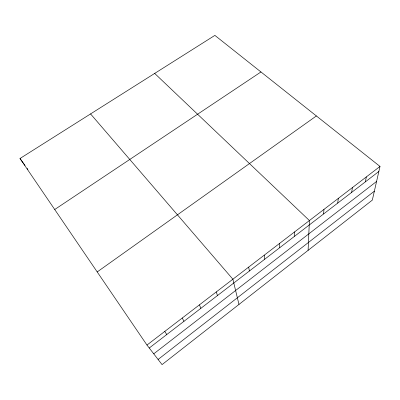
<?xml version="1.0" encoding="UTF-8"?>
<svg xmlns="http://www.w3.org/2000/svg" width="400" height="400" viewBox="0 0 400 400"><rect width="100%" height="100%" fill="white"/><g stroke="black" fill="none" stroke-linecap="round" stroke-linejoin="round"><path stroke-width="0.6" d="M308.095 250.36L309.41 220.545L154.68 73.42M323.58 213.975L323.98 209.38M337.725 203.1L338.32 198.385M351.645 192.395L352.435 187.57M365.355 181.86L366.325 176.92M380 166.44L372.325 200.11L162.055 364.61L146.97 345.055L20 158.5L214.875 35.39L380 166.44L146.97 345.055M158.085 359.465L374.365 191.17M153.74 353.83L376.58 181.45M149.255 348.01L378.85 171.48M97.205 271.93L316.385 115.95M54.72 209.51L260.955 71.96M90.565 113.92L232.875 279.21L238.98 304.43M20 158.5L23.245 162.965M23.605 163.46L25.04 165.435M27.19 168.395L27.905 169.38M164.77 331.41L166.76 334.55M182.25 318.01L183.96 321.325M199.425 304.85L200.86 308.33M216.295 291.915L217.47 295.56M248.695 267.085L249.375 271.03M264.25 255.16L264.7 259.245M279.55 243.435L279.78 247.655M294.605 231.895L294.615 236.25"/></g></svg>
